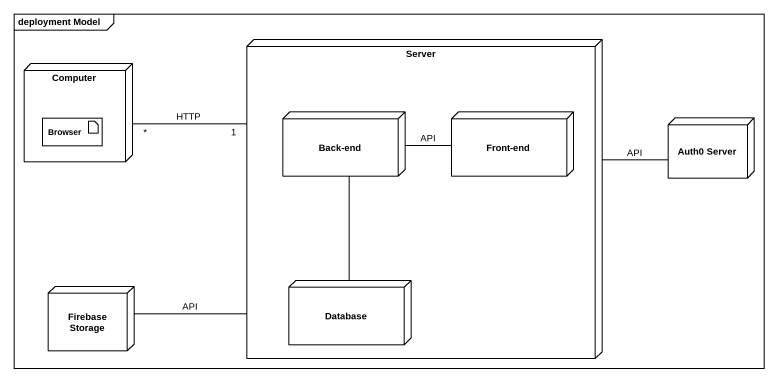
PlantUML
@startuml
mainframe deployment Model
node Computer {
  artifact Browser
}
node Server {
  node "Back-end" as Back_end
  node "Front-end" as Front_end
  node "Database" as Database_
}
node "Auth0 Server" as Auth0_Server
node "Firebase Storage" as Firebase_Storage
Computer "*" -right- "1" Server : HTTP
Back_end -right- Front_end : API
Back_end -- Database_
Auth0_Server -left- Server : API
Firebase_Storage -right- Server : API
@enduml
